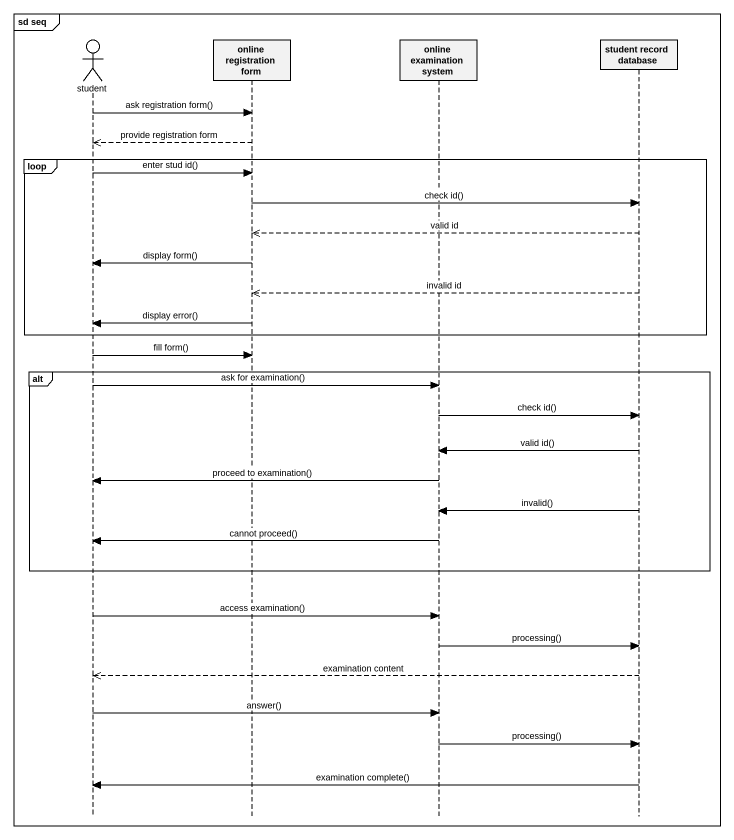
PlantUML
@startuml
mainframe sd seq
hide footbox
actor student
participant "online registration form" as online_registration_form
participant "online examination system" as online_examination_system
participant "student record database" as student_record_database

student -> online_registration_form : ask registration form()
online_registration_form -->> student : provide registration form
loop
  student -> online_registration_form : enter stud id()
  online_registration_form -> student_record_database : check id()
  student_record_database -->> online_registration_form : valid id
  online_registration_form -> student : display form()
  student_record_database -->> online_registration_form : invalid id
  online_registration_form -> student : display error()
end
student -> online_registration_form : fill form()
alt
  student -> online_examination_system : ask for examination()
  online_examination_system -> student_record_database : check id()
  student_record_database -> online_examination_system : valid id()
  online_examination_system -> student : proceed to examination()
  student_record_database -> online_examination_system : invalid()
  online_examination_system -> student : cannot proceed()
end
student -> online_examination_system : access examination()
online_examination_system -> student_record_database : processing()
student_record_database -->> student : examination content
student -> online_examination_system : answer()
online_examination_system -> student_record_database : processing()
student_record_database -> student : examination complete()
@enduml
